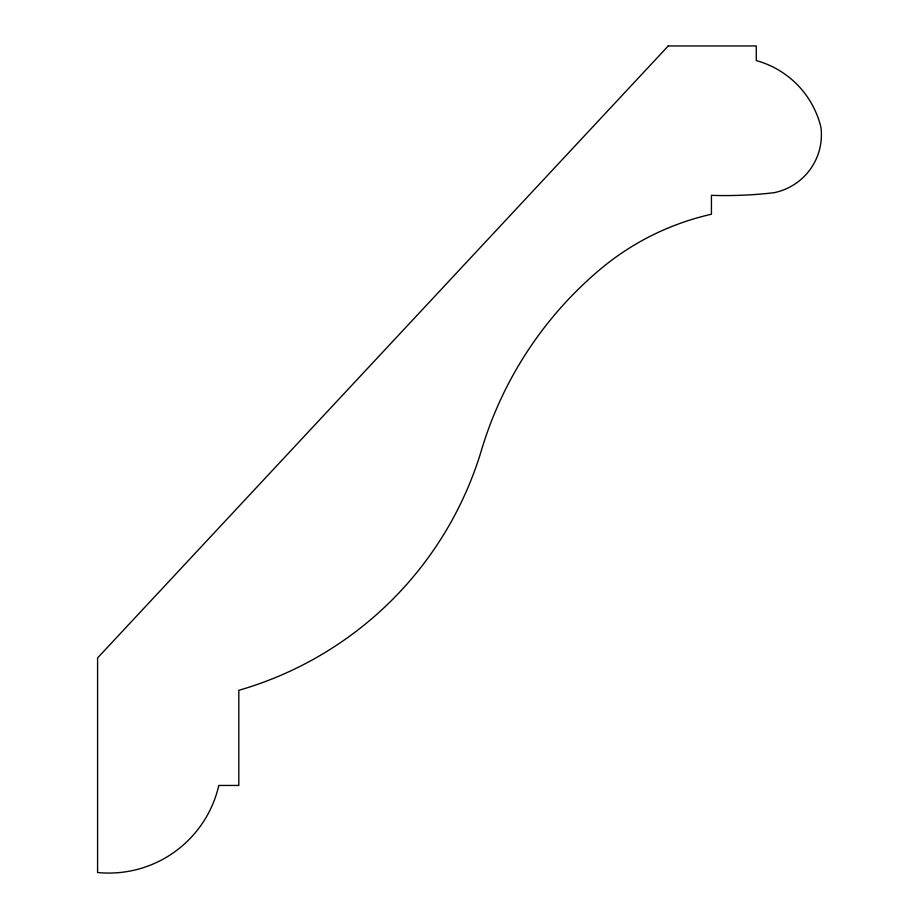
<?xml version="1.0" encoding="UTF-8"?>
<svg xmlns="http://www.w3.org/2000/svg" width="919" height="919" viewBox="0 0 919 919"><rect width="100%" height="100%" fill="white"/><g stroke="black" fill="none" stroke-linecap="round" stroke-linejoin="round"><path stroke-width="1.38" d="M668.251 45.95L97.586 657.924L97.586 872.51A112.842 112.842 0 0 0 218.802 785.446L238.814 785.446L238.814 690.307A356.124 356.124 0 0 0 481.499 450.08A377.456 377.456 0 0 1 599.464 269.933A262.777 262.777 0 0 1 711.432 214.242L711.432 195.345A416.583 416.583 0 0 0 773.775 192.737A59.092 59.092 0 0 0 820.954 127.419A91.406 91.406 0 0 0 756.28 60.585L756.28 45.95L668.251 45.95"/></g></svg>
